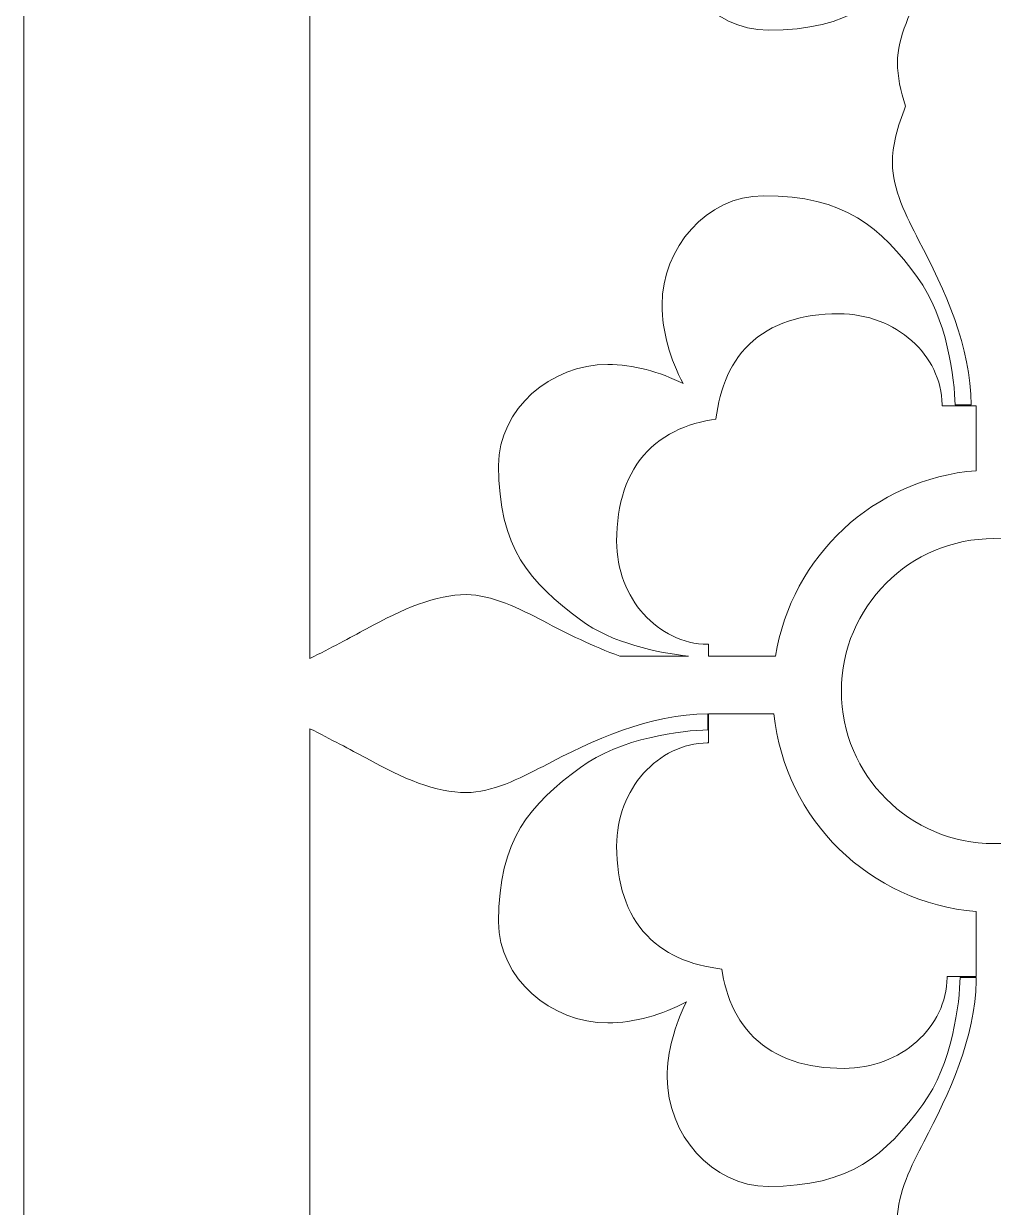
# Model space of a CAD drawing. Header units: centimetres. Extents: x -9.9 to 7.5, y -9.5 to 6.6.
# Drawn here: x -9.861 to -8.785, y 1.072 to 2.385 of the extents above; entities that cross this region are included whole.
import ezdxf

# ---------------------------------------------------------------- set-up
doc = ezdxf.new("R2010")
doc.units = ezdxf.units.CM
doc.header["$MEASUREMENT"] = 0
doc.layers.add('layer 1', color=7, linetype='Continuous')

msp = doc.modelspace()

# ---------------------------------------------------------------- linework, layer by layer
at = {"layer": 'layer 1', "color": 177, "lineweight": 9}
for points, knots in [([(-9.86086, -9.47414), (-9.86086, -9.47414), (-9.86086, 6.55374), (-9.86086, 6.55374), (-9.86086, 6.55374), (-9.86086, 6.55374), (-1.55598, 6.55374), (-1.55598, 6.55374), (-1.55598, 6.55374), (-1.55598, 6.55374), (-1.55598, -9.47414), (-1.55598, -9.47414), (-1.55598, -9.47414), (-1.55598, -9.47414), (-9.86086, -9.47414), (-9.86086, -9.47414)], [0, 0, 0, 0, 0.2, 0.2, 0.2, 0.2, 0.4, 0.4, 0.4, 0.4, 0.6, 0.6, 0.6, 0.6, 1, 1, 1, 1]), ([(-8.88262, 2.29289), (-8.88839, 2.30978), (-8.89172, 2.32597), (-8.89172, 2.34144), (-8.89172, 2.34144), (-8.89172, 2.36945), (-8.87605, 2.40082), (-8.86259, 2.42658), (-8.86259, 2.42658), (-8.83405, 2.48034), (-8.80554, 2.5427), (-8.80439, 2.60525), (-8.80439, 2.60525), (-8.80439, 2.60525), (-8.80439, 2.60916), (-8.80439, 2.60916), (-8.80439, 2.60916), (-8.80439, 2.60916), (-8.82227, 2.60916), (-8.82227, 2.60916), (-8.82227, 2.60916), (-8.82227, 2.58227), (-8.83123, 2.51169), (-8.86372, 2.46802), (-8.86372, 2.46802), (-8.90516, 2.41201), (-8.94323, 2.3773), (-9.0351, 2.3773), (-9.0351, 2.3773), (-9.09783, 2.3773), (-9.1471, 2.43552), (-9.1471, 2.49827), (-9.1471, 2.49827), (-9.1471, 2.52665), (-9.13884, 2.55596), (-9.12575, 2.58192), (-9.12575, 2.58192), (-9.15261, 2.56773), (-9.18336, 2.55866), (-9.2131, 2.55866), (-9.2131, 2.55866), (-9.27584, 2.55866), (-9.33407, 2.60794), (-9.33407, 2.67066), (-9.33407, 2.67066), (-9.33407, 2.76253), (-9.29936, 2.8006), (-9.24334, 2.84204), (-9.24334, 2.84204), (-9.19967, 2.87453), (-9.1291, 2.8835), (-9.10221, 2.8835), (-9.10221, 2.8835), (-9.10221, 2.8835), (-9.10221, 2.90142), (-9.10221, 2.90142), (-9.10221, 2.90142), (-9.16607, 2.90142), (-9.2299, 2.87229), (-9.28478, 2.84316), (-9.28478, 2.84316), (-9.31055, 2.82972), (-9.34191, 2.81405), (-9.36992, 2.81405), (-9.36992, 2.81405), (-9.40353, 2.81405), (-9.44049, 2.82972), (-9.4808, 2.85213), (-9.4808, 2.85213), (-9.49863, 2.86181), (-9.5204, 2.87334), (-9.54347, 2.88493), (-9.54347, 2.88493), (-9.54347, 2.88493), (-9.54347, 1.68041), (-9.54347, 1.68041), (-9.54347, 1.68041), (-9.5204, 1.692), (-9.49863, 1.70354), (-9.4808, 1.71322), (-9.4808, 1.71322), (-9.44049, 1.73564), (-9.40353, 1.75131), (-9.36992, 1.75131), (-9.36992, 1.75131), (-9.34191, 1.75131), (-9.31055, 1.73564), (-9.28478, 1.72218), (-9.28478, 1.72218), (-9.25815, 1.70804), (-9.2294, 1.6939), (-9.19956, 1.6831), (-9.19956, 1.6831), (-9.19956, 1.6831), (-9.12355, 1.6831), (-9.12355, 1.6831), (-9.12355, 1.6831), (-9.15681, 1.6865), (-9.20859, 1.69746), (-9.24334, 1.72331), (-9.24334, 1.72331), (-9.29936, 1.76475), (-9.33407, 1.80282), (-9.33407, 1.89469), (-9.33407, 1.89469), (-9.33407, 1.95742), (-9.27584, 2.00669), (-9.2131, 2.00669), (-9.2131, 2.00669), (-9.18471, 2.00669), (-9.1554, 1.99843), (-9.12944, 1.98534), (-9.12944, 1.98534), (-9.14363, 2.0122), (-9.1527, 2.04294), (-9.1527, 2.07268), (-9.1527, 2.07268), (-9.1527, 2.13543), (-9.10343, 2.19366), (-9.0407, 2.19366), (-9.0407, 2.19366), (-8.94883, 2.19366), (-8.91076, 2.15894), (-8.86932, 2.10293), (-8.86932, 2.10293), (-8.83683, 2.05926), (-8.82787, 1.98868), (-8.82787, 1.96179), (-8.82787, 1.96179), (-8.82787, 1.96179), (-8.80995, 1.96179), (-8.80995, 1.96179), (-8.80995, 1.96179), (-8.80995, 2.02565), (-8.83907, 2.08949), (-8.8682, 2.14437), (-8.8682, 2.14437), (-8.88165, 2.17013), (-8.89732, 2.2015), (-8.89732, 2.22951), (-8.89732, 2.22951), (-8.89732, 2.24946), (-8.8918, 2.27058), (-8.88262, 2.29289)], [0, 0, 0, 0, 0.027027, 0.027027, 0.027027, 0.027027, 0.0540541, 0.0540541, 0.0540541, 0.0540541, 0.0810811, 0.0810811, 0.0810811, 0.0810811, 0.1081081, 0.1081081, 0.1081081, 0.1081081, 0.1351351, 0.1351351, 0.1351351, 0.1351351, 0.1621622, 0.1621622, 0.1621622, 0.1621622, 0.1891892, 0.1891892, 0.1891892, 0.1891892, 0.2162162, 0.2162162, 0.2162162, 0.2162162, 0.2432432, 0.2432432, 0.2432432, 0.2432432, 0.2702703, 0.2702703, 0.2702703, 0.2702703, 0.2972973, 0.2972973, 0.2972973, 0.2972973, 0.3243243, 0.3243243, 0.3243243, 0.3243243, 0.3513514, 0.3513514, 0.3513514, 0.3513514, 0.3783784, 0.3783784, 0.3783784, 0.3783784, 0.4054054, 0.4054054, 0.4054054, 0.4054054, 0.4324324, 0.4324324, 0.4324324, 0.4324324, 0.4594595, 0.4594595, 0.4594595, 0.4594595, 0.4864865, 0.4864865, 0.4864865, 0.4864865, 0.5135135, 0.5135135, 0.5135135, 0.5135135, 0.5405405, 0.5405405, 0.5405405, 0.5405405, 0.5675676, 0.5675676, 0.5675676, 0.5675676, 0.5945946, 0.5945946, 0.5945946, 0.5945946, 0.6216216, 0.6216216, 0.6216216, 0.6216216, 0.6486486, 0.6486486, 0.6486486, 0.6486486, 0.6756757, 0.6756757, 0.6756757, 0.6756757, 0.7027027, 0.7027027, 0.7027027, 0.7027027, 0.7297297, 0.7297297, 0.7297297, 0.7297297, 0.7567568, 0.7567568, 0.7567568, 0.7567568, 0.7837838, 0.7837838, 0.7837838, 0.7837838, 0.8108108, 0.8108108, 0.8108108, 0.8108108, 0.8378378, 0.8378378, 0.8378378, 0.8378378, 0.8648649, 0.8648649, 0.8648649, 0.8648649, 0.8918919, 0.8918919, 0.8918919, 0.8918919, 0.9189189, 0.9189189, 0.9189189, 0.9189189, 0.9459459, 0.9459459, 0.9459459, 0.9459459, 1, 1, 1, 1]), ([(-9.10123, 1.6831), (-9.10123, 1.6831), (-9.02692, 1.6831), (-9.02692, 1.6831), (-9.02692, 1.6831), (-9.00933, 1.79377), (-8.9177, 1.8798), (-8.80439, 1.88879), (-8.80439, 1.88879), (-8.80439, 1.88879), (-8.80439, 1.96082), (-8.80439, 1.96082), (-8.80439, 1.96082), (-8.80439, 1.96082), (-8.84231, 1.96082), (-8.84231, 1.96082), (-8.84231, 1.96082), (-8.84231, 1.96082), (-8.84231, 1.96219), (-8.84231, 1.96219), (-8.84231, 1.96219), (-8.84231, 1.96219), (-8.84245, 1.96692), (-8.84245, 1.96692), (-8.84245, 1.96692), (-8.84245, 1.96692), (-8.84291, 1.972), (-8.84291, 1.972), (-8.84291, 1.972), (-8.84291, 1.972), (-8.84366, 1.97701), (-8.84366, 1.97701), (-8.84366, 1.97701), (-8.84366, 1.97701), (-8.84469, 1.98197), (-8.84469, 1.98197), (-8.84469, 1.98197), (-8.84469, 1.98197), (-8.846, 1.98683), (-8.846, 1.98683), (-8.846, 1.98683), (-8.846, 1.98683), (-8.84757, 1.99161), (-8.84757, 1.99161), (-8.84757, 1.99161), (-8.84757, 1.99161), (-8.8494, 1.99629), (-8.8494, 1.99629), (-8.8494, 1.99629), (-8.8494, 1.99629), (-8.85146, 2.00087), (-8.85146, 2.00087), (-8.85146, 2.00087), (-8.85146, 2.00087), (-8.85377, 2.00534), (-8.85377, 2.00534), (-8.85377, 2.00534), (-8.85377, 2.00534), (-8.8563, 2.00968), (-8.8563, 2.00968), (-8.8563, 2.00968), (-8.8563, 2.00968), (-8.85905, 2.0139), (-8.85905, 2.0139), (-8.85905, 2.0139), (-8.85905, 2.0139), (-8.86202, 2.01799), (-8.86202, 2.01799), (-8.86202, 2.01799), (-8.86202, 2.01799), (-8.86519, 2.02194), (-8.86519, 2.02194), (-8.86519, 2.02194), (-8.86519, 2.02194), (-8.86856, 2.02575), (-8.86856, 2.02575), (-8.86856, 2.02575), (-8.86856, 2.02575), (-8.87212, 2.02941), (-8.87212, 2.02941), (-8.87212, 2.02941), (-8.87212, 2.02941), (-8.87587, 2.03293), (-8.87587, 2.03293), (-8.87587, 2.03293), (-8.87587, 2.03293), (-8.8798, 2.03627), (-8.8798, 2.03627), (-8.8798, 2.03627), (-8.8798, 2.03627), (-8.88391, 2.03946), (-8.88391, 2.03946), (-8.88391, 2.03946), (-8.88391, 2.03946), (-8.88819, 2.04247), (-8.88819, 2.04247), (-8.88819, 2.04247), (-8.88819, 2.04247), (-8.89263, 2.0453), (-8.89263, 2.0453), (-8.89263, 2.0453), (-8.89263, 2.0453), (-8.89723, 2.04794), (-8.89723, 2.04794), (-8.89723, 2.04794), (-8.89723, 2.04794), (-8.90198, 2.0504), (-8.90198, 2.0504), (-8.90198, 2.0504), (-8.90198, 2.0504), (-8.90689, 2.05265), (-8.90689, 2.05265), (-8.90689, 2.05265), (-8.90689, 2.05265), (-8.91194, 2.0547), (-8.91194, 2.0547), (-8.91194, 2.0547), (-8.91194, 2.0547), (-8.91713, 2.05653), (-8.91713, 2.05653), (-8.91713, 2.05653), (-8.91713, 2.05653), (-8.92244, 2.05814), (-8.92244, 2.05814), (-8.92244, 2.05814), (-8.92244, 2.05814), (-8.92787, 2.05952), (-8.92787, 2.05952), (-8.92787, 2.05952), (-8.92787, 2.05952), (-8.93343, 2.06067), (-8.93343, 2.06067), (-8.93343, 2.06067), (-8.93343, 2.06067), (-8.9391, 2.06157), (-8.9391, 2.06157), (-8.9391, 2.06157), (-8.9391, 2.06157), (-8.94487, 2.06222), (-8.94487, 2.06222), (-8.94487, 2.06222), (-8.94487, 2.06222), (-8.95073, 2.06261), (-8.95073, 2.06261), (-8.95073, 2.06261), (-8.95073, 2.06261), (-8.95659, 2.06275), (-8.95659, 2.06275), (-8.95659, 2.06275), (-8.95659, 2.06275), (-8.96434, 2.06262), (-8.96434, 2.06262), (-8.96434, 2.06262), (-8.96434, 2.06262), (-8.9718, 2.06225), (-8.9718, 2.06225), (-8.9718, 2.06225), (-8.9718, 2.06225), (-8.97907, 2.06163), (-8.97907, 2.06163), (-8.97907, 2.06163), (-8.97907, 2.06163), (-8.98616, 2.06075), (-8.98616, 2.06075), (-8.98616, 2.06075), (-8.98616, 2.06075), (-8.99306, 2.05961), (-8.99306, 2.05961), (-8.99306, 2.05961), (-8.99306, 2.05961), (-8.99978, 2.05821), (-8.99978, 2.05821), (-8.99978, 2.05821), (-8.99978, 2.05821), (-9.00631, 2.05653), (-9.00631, 2.05653), (-9.00631, 2.05653), (-9.00631, 2.05653), (-9.01266, 2.05459), (-9.01266, 2.05459), (-9.01266, 2.05459), (-9.01266, 2.05459), (-9.01882, 2.05237), (-9.01882, 2.05237), (-9.01882, 2.05237), (-9.01882, 2.05237), (-9.02478, 2.04987), (-9.02478, 2.04987), (-9.02478, 2.04987), (-9.02478, 2.04987), (-9.03053, 2.04708), (-9.03053, 2.04708), (-9.03053, 2.04708), (-9.03053, 2.04708), (-9.03607, 2.04402), (-9.03607, 2.04402), (-9.03607, 2.04402), (-9.03607, 2.04402), (-9.04138, 2.04068), (-9.04138, 2.04068), (-9.04138, 2.04068), (-9.04138, 2.04068), (-9.04646, 2.03707), (-9.04646, 2.03707), (-9.04646, 2.03707), (-9.04646, 2.03707), (-9.05128, 2.0332), (-9.05128, 2.0332), (-9.05128, 2.0332), (-9.05128, 2.0332), (-9.05585, 2.02907), (-9.05585, 2.02907), (-9.05585, 2.02907), (-9.05585, 2.02907), (-9.06016, 2.0247), (-9.06016, 2.0247), (-9.06016, 2.0247), (-9.06016, 2.0247), (-9.06419, 2.02012), (-9.06419, 2.02012), (-9.06419, 2.02012), (-9.06419, 2.02012), (-9.06794, 2.01532), (-9.06794, 2.01532), (-9.06794, 2.01532), (-9.06794, 2.01532), (-9.07142, 2.01033), (-9.07142, 2.01033), (-9.07142, 2.01033), (-9.07142, 2.01033), (-9.07462, 2.00517), (-9.07462, 2.00517), (-9.07462, 2.00517), (-9.07462, 2.00517), (-9.07755, 1.99984), (-9.07755, 1.99984), (-9.07755, 1.99984), (-9.07755, 1.99984), (-9.08021, 1.99437), (-9.08021, 1.99437), (-9.08021, 1.99437), (-9.08021, 1.99437), (-9.08261, 1.98876), (-9.08261, 1.98876), (-9.08261, 1.98876), (-9.08261, 1.98876), (-9.08477, 1.98303), (-9.08477, 1.98303), (-9.08477, 1.98303), (-9.08477, 1.98303), (-9.08668, 1.97717), (-9.08668, 1.97717), (-9.08668, 1.97717), (-9.08668, 1.97717), (-9.08837, 1.9712), (-9.08837, 1.9712), (-9.08837, 1.9712), (-9.08837, 1.9712), (-9.08983, 1.96512), (-9.08983, 1.96512), (-9.08983, 1.96512), (-9.08983, 1.96512), (-9.09108, 1.95894), (-9.09108, 1.95894), (-9.09108, 1.95894), (-9.09108, 1.95894), (-9.09213, 1.95265), (-9.09213, 1.95265), (-9.09213, 1.95265), (-9.09213, 1.95265), (-9.09298, 1.94627), (-9.09298, 1.94627), (-9.09298, 1.94627), (-9.09298, 1.94627), (-9.093, 1.94608), (-9.093, 1.94608), (-9.093, 1.94608), (-9.093, 1.94608), (-9.09781, 1.94532), (-9.09781, 1.94532), (-9.09781, 1.94532), (-9.09781, 1.94532), (-9.10407, 1.94411), (-9.10407, 1.94411), (-9.10407, 1.94411), (-9.10407, 1.94411), (-9.11022, 1.94269), (-9.11022, 1.94269), (-9.11022, 1.94269), (-9.11022, 1.94269), (-9.11627, 1.94104), (-9.11627, 1.94104), (-9.11627, 1.94104), (-9.11627, 1.94104), (-9.1222, 1.93916), (-9.1222, 1.93916), (-9.1222, 1.93916), (-9.1222, 1.93916), (-9.12801, 1.93704), (-9.12801, 1.93704), (-9.12801, 1.93704), (-9.12801, 1.93704), (-9.1337, 1.93467), (-9.1337, 1.93467), (-9.1337, 1.93467), (-9.1337, 1.93467), (-9.13924, 1.93204), (-9.13924, 1.93204), (-9.13924, 1.93204), (-9.13924, 1.93204), (-9.14464, 1.92914), (-9.14464, 1.92914), (-9.14464, 1.92914), (-9.14464, 1.92914), (-9.14988, 1.92596), (-9.14988, 1.92596), (-9.14988, 1.92596), (-9.14988, 1.92596), (-9.15494, 1.9225), (-9.15494, 1.9225), (-9.15494, 1.9225), (-9.15494, 1.9225), (-9.15981, 1.91876), (-9.15981, 1.91876), (-9.15981, 1.91876), (-9.15981, 1.91876), (-9.16447, 1.91474), (-9.16447, 1.91474), (-9.16447, 1.91474), (-9.16447, 1.91474), (-9.1689, 1.91044), (-9.1689, 1.91044), (-9.1689, 1.91044), (-9.1689, 1.91044), (-9.17309, 1.90587), (-9.17309, 1.90587), (-9.17309, 1.90587), (-9.17309, 1.90587), (-9.17703, 1.90103), (-9.17703, 1.90103), (-9.17703, 1.90103), (-9.17703, 1.90103), (-9.18071, 1.89594), (-9.18071, 1.89594), (-9.18071, 1.89594), (-9.18071, 1.89594), (-9.18411, 1.89061), (-9.18411, 1.89061), (-9.18411, 1.89061), (-9.18411, 1.89061), (-9.18722, 1.88504), (-9.18722, 1.88504), (-9.18722, 1.88504), (-9.18722, 1.88504), (-9.19005, 1.87926), (-9.19005, 1.87926), (-9.19005, 1.87926), (-9.19005, 1.87926), (-9.1926, 1.87327), (-9.1926, 1.87327), (-9.1926, 1.87327), (-9.1926, 1.87327), (-9.19486, 1.86707), (-9.19486, 1.86707), (-9.19486, 1.86707), (-9.19486, 1.86707), (-9.19684, 1.86068), (-9.19684, 1.86068), (-9.19684, 1.86068), (-9.19684, 1.86068), (-9.19854, 1.85411), (-9.19854, 1.85411), (-9.19854, 1.85411), (-9.19854, 1.85411), (-9.19997, 1.84734), (-9.19997, 1.84734), (-9.19997, 1.84734), (-9.19997, 1.84734), (-9.20113, 1.84038), (-9.20113, 1.84038), (-9.20113, 1.84038), (-9.20113, 1.84038), (-9.20202, 1.83325), (-9.20202, 1.83325), (-9.20202, 1.83325), (-9.20202, 1.83325), (-9.20266, 1.82591), (-9.20266, 1.82591), (-9.20266, 1.82591), (-9.20266, 1.82591), (-9.20303, 1.81839), (-9.20303, 1.81839), (-9.20303, 1.81839), (-9.20303, 1.81839), (-9.20316, 1.81059), (-9.20316, 1.81059), (-9.20316, 1.81059), (-9.20316, 1.81059), (-9.20303, 1.80472), (-9.20303, 1.80472), (-9.20303, 1.80472), (-9.20303, 1.80472), (-9.20263, 1.79886), (-9.20263, 1.79886), (-9.20263, 1.79886), (-9.20263, 1.79886), (-9.20198, 1.79309), (-9.20198, 1.79309), (-9.20198, 1.79309), (-9.20198, 1.79309), (-9.20108, 1.78743), (-9.20108, 1.78743), (-9.20108, 1.78743), (-9.20108, 1.78743), (-9.19994, 1.78187), (-9.19994, 1.78187), (-9.19994, 1.78187), (-9.19994, 1.78187), (-9.19855, 1.77643), (-9.19855, 1.77643), (-9.19855, 1.77643), (-9.19855, 1.77643), (-9.19694, 1.77111), (-9.19694, 1.77111), (-9.19694, 1.77111), (-9.19694, 1.77111), (-9.19511, 1.76593), (-9.19511, 1.76593), (-9.19511, 1.76593), (-9.19511, 1.76593), (-9.19307, 1.76088), (-9.19307, 1.76088), (-9.19307, 1.76088), (-9.19307, 1.76088), (-9.19081, 1.75597), (-9.19081, 1.75597), (-9.19081, 1.75597), (-9.19081, 1.75597), (-9.18836, 1.75122), (-9.18836, 1.75122), (-9.18836, 1.75122), (-9.18836, 1.75122), (-9.18572, 1.74661), (-9.18572, 1.74661), (-9.18572, 1.74661), (-9.18572, 1.74661), (-9.18288, 1.74217), (-9.18288, 1.74217), (-9.18288, 1.74217), (-9.18288, 1.74217), (-9.17987, 1.73789), (-9.17987, 1.73789), (-9.17987, 1.73789), (-9.17987, 1.73789), (-9.17669, 1.73378), (-9.17669, 1.73378), (-9.17669, 1.73378), (-9.17669, 1.73378), (-9.17334, 1.72985), (-9.17334, 1.72985), (-9.17334, 1.72985), (-9.17334, 1.72985), (-9.16984, 1.72611), (-9.16984, 1.72611), (-9.16984, 1.72611), (-9.16984, 1.72611), (-9.16617, 1.72254), (-9.16617, 1.72254), (-9.16617, 1.72254), (-9.16617, 1.72254), (-9.16236, 1.71917), (-9.16236, 1.71917), (-9.16236, 1.71917), (-9.16236, 1.71917), (-9.15841, 1.716), (-9.15841, 1.716), (-9.15841, 1.716), (-9.15841, 1.716), (-9.15432, 1.71303), (-9.15432, 1.71303), (-9.15432, 1.71303), (-9.15432, 1.71303), (-9.1501, 1.71028), (-9.1501, 1.71028), (-9.1501, 1.71028), (-9.1501, 1.71028), (-9.14575, 1.70774), (-9.14575, 1.70774), (-9.14575, 1.70774), (-9.14575, 1.70774), (-9.14129, 1.70544), (-9.14129, 1.70544), (-9.14129, 1.70544), (-9.14129, 1.70544), (-9.13672, 1.70337), (-9.13672, 1.70337), (-9.13672, 1.70337), (-9.13672, 1.70337), (-9.13204, 1.70155), (-9.13204, 1.70155), (-9.13204, 1.70155), (-9.13204, 1.70155), (-9.12725, 1.69997), (-9.12725, 1.69997), (-9.12725, 1.69997), (-9.12725, 1.69997), (-9.12238, 1.69867), (-9.12238, 1.69867), (-9.12238, 1.69867), (-9.12238, 1.69867), (-9.11743, 1.69763), (-9.11743, 1.69763), (-9.11743, 1.69763), (-9.11743, 1.69763), (-9.1124, 1.69688), (-9.1124, 1.69688), (-9.1124, 1.69688), (-9.1124, 1.69688), (-9.10733, 1.69642), (-9.10733, 1.69642), (-9.10733, 1.69642), (-9.10733, 1.69642), (-9.10259, 1.69628), (-9.10259, 1.69628), (-9.10259, 1.69628), (-9.10259, 1.69628), (-9.10123, 1.69628), (-9.10123, 1.69628), (-9.10123, 1.69628), (-9.10123, 1.69628), (-9.10123, 1.6831), (-9.10123, 1.6831)], [0, 0, 0, 0, 0.0074627, 0.0074627, 0.0074627, 0.0074627, 0.0149254, 0.0149254, 0.0149254, 0.0149254, 0.0223881, 0.0223881, 0.0223881, 0.0223881, 0.0298507, 0.0298507, 0.0298507, 0.0298507, 0.0373134, 0.0373134, 0.0373134, 0.0373134, 0.0447761, 0.0447761, 0.0447761, 0.0447761, 0.0522388, 0.0522388, 0.0522388, 0.0522388, 0.0597015, 0.0597015, 0.0597015, 0.0597015, 0.0671642, 0.0671642, 0.0671642, 0.0671642, 0.0746269, 0.0746269, 0.0746269, 0.0746269, 0.0820896, 0.0820896, 0.0820896, 0.0820896, 0.0895522, 0.0895522, 0.0895522, 0.0895522, 0.0970149, 0.0970149, 0.0970149, 0.0970149, 0.1044776, 0.1044776, 0.1044776, 0.1044776, 0.1119403, 0.1119403, 0.1119403, 0.1119403, 0.119403, 0.119403, 0.119403, 0.119403, 0.1268657, 0.1268657, 0.1268657, 0.1268657, 0.1343284, 0.1343284, 0.1343284, 0.1343284, 0.141791, 0.141791, 0.141791, 0.141791, 0.1492537, 0.1492537, 0.1492537, 0.1492537, 0.1567164, 0.1567164, 0.1567164, 0.1567164, 0.1641791, 0.1641791, 0.1641791, 0.1641791, 0.1716418, 0.1716418, 0.1716418, 0.1716418, 0.1791045, 0.1791045, 0.1791045, 0.1791045, 0.1865672, 0.1865672, 0.1865672, 0.1865672, 0.1940299, 0.1940299, 0.1940299, 0.1940299, 0.2014925, 0.2014925, 0.2014925, 0.2014925, 0.2089552, 0.2089552, 0.2089552, 0.2089552, 0.2164179, 0.2164179, 0.2164179, 0.2164179, 0.2238806, 0.2238806, 0.2238806, 0.2238806, 0.2313433, 0.2313433, 0.2313433, 0.2313433, 0.238806, 0.238806, 0.238806, 0.238806, 0.2462687, 0.2462687, 0.2462687, 0.2462687, 0.2537313, 0.2537313, 0.2537313, 0.2537313, 0.261194, 0.261194, 0.261194, 0.261194, 0.2686567, 0.2686567, 0.2686567, 0.2686567, 0.2761194, 0.2761194, 0.2761194, 0.2761194, 0.2835821, 0.2835821, 0.2835821, 0.2835821, 0.2910448, 0.2910448, 0.2910448, 0.2910448, 0.2985075, 0.2985075, 0.2985075, 0.2985075, 0.3059701, 0.3059701, 0.3059701, 0.3059701, 0.3134328, 0.3134328, 0.3134328, 0.3134328, 0.3208955, 0.3208955, 0.3208955, 0.3208955, 0.3283582, 0.3283582, 0.3283582, 0.3283582, 0.3358209, 0.3358209, 0.3358209, 0.3358209, 0.3432836, 0.3432836, 0.3432836, 0.3432836, 0.3507463, 0.3507463, 0.3507463, 0.3507463, 0.358209, 0.358209, 0.358209, 0.358209, 0.3656716, 0.3656716, 0.3656716, 0.3656716, 0.3731343, 0.3731343, 0.3731343, 0.3731343, 0.380597, 0.380597, 0.380597, 0.380597, 0.3880597, 0.3880597, 0.3880597, 0.3880597, 0.3955224, 0.3955224, 0.3955224, 0.3955224, 0.4029851, 0.4029851, 0.4029851, 0.4029851, 0.4104478, 0.4104478, 0.4104478, 0.4104478, 0.4179104, 0.4179104, 0.4179104, 0.4179104, 0.4253731, 0.4253731, 0.4253731, 0.4253731, 0.4328358, 0.4328358, 0.4328358, 0.4328358, 0.4402985, 0.4402985, 0.4402985, 0.4402985, 0.4477612, 0.4477612, 0.4477612, 0.4477612, 0.4552239, 0.4552239, 0.4552239, 0.4552239, 0.4626866, 0.4626866, 0.4626866, 0.4626866, 0.4701493, 0.4701493, 0.4701493, 0.4701493, 0.4776119, 0.4776119, 0.4776119, 0.4776119, 0.4850746, 0.4850746, 0.4850746, 0.4850746, 0.4925373, 0.4925373, 0.4925373, 0.4925373, 0.5, 0.5, 0.5, 0.5, 0.5074627, 0.5074627, 0.5074627, 0.5074627, 0.5149254, 0.5149254, 0.5149254, 0.5149254, 0.5223881, 0.5223881, 0.5223881, 0.5223881, 0.5298507, 0.5298507, 0.5298507, 0.5298507, 0.5373134, 0.5373134, 0.5373134, 0.5373134, 0.5447761, 0.5447761, 0.5447761, 0.5447761, 0.5522388, 0.5522388, 0.5522388, 0.5522388, 0.5597015, 0.5597015, 0.5597015, 0.5597015, 0.5671642, 0.5671642, 0.5671642, 0.5671642, 0.5746269, 0.5746269, 0.5746269, 0.5746269, 0.5820896, 0.5820896, 0.5820896, 0.5820896, 0.5895522, 0.5895522, 0.5895522, 0.5895522, 0.5970149, 0.5970149, 0.5970149, 0.5970149, 0.6044776, 0.6044776, 0.6044776, 0.6044776, 0.6119403, 0.6119403, 0.6119403, 0.6119403, 0.619403, 0.619403, 0.619403, 0.619403, 0.6268657, 0.6268657, 0.6268657, 0.6268657, 0.6343284, 0.6343284, 0.6343284, 0.6343284, 0.641791, 0.641791, 0.641791, 0.641791, 0.6492537, 0.6492537, 0.6492537, 0.6492537, 0.6567164, 0.6567164, 0.6567164, 0.6567164, 0.6641791, 0.6641791, 0.6641791, 0.6641791, 0.6716418, 0.6716418, 0.6716418, 0.6716418, 0.6791045, 0.6791045, 0.6791045, 0.6791045, 0.6865672, 0.6865672, 0.6865672, 0.6865672, 0.6940299, 0.6940299, 0.6940299, 0.6940299, 0.7014925, 0.7014925, 0.7014925, 0.7014925, 0.7089552, 0.7089552, 0.7089552, 0.7089552, 0.7164179, 0.7164179, 0.7164179, 0.7164179, 0.7238806, 0.7238806, 0.7238806, 0.7238806, 0.7313433, 0.7313433, 0.7313433, 0.7313433, 0.738806, 0.738806, 0.738806, 0.738806, 0.7462687, 0.7462687, 0.7462687, 0.7462687, 0.7537313, 0.7537313, 0.7537313, 0.7537313, 0.761194, 0.761194, 0.761194, 0.761194, 0.7686567, 0.7686567, 0.7686567, 0.7686567, 0.7761194, 0.7761194, 0.7761194, 0.7761194, 0.7835821, 0.7835821, 0.7835821, 0.7835821, 0.7910448, 0.7910448, 0.7910448, 0.7910448, 0.7985075, 0.7985075, 0.7985075, 0.7985075, 0.8059701, 0.8059701, 0.8059701, 0.8059701, 0.8134328, 0.8134328, 0.8134328, 0.8134328, 0.8208955, 0.8208955, 0.8208955, 0.8208955, 0.8283582, 0.8283582, 0.8283582, 0.8283582, 0.8358209, 0.8358209, 0.8358209, 0.8358209, 0.8432836, 0.8432836, 0.8432836, 0.8432836, 0.8507463, 0.8507463, 0.8507463, 0.8507463, 0.858209, 0.858209, 0.858209, 0.858209, 0.8656716, 0.8656716, 0.8656716, 0.8656716, 0.8731343, 0.8731343, 0.8731343, 0.8731343, 0.880597, 0.880597, 0.880597, 0.880597, 0.8880597, 0.8880597, 0.8880597, 0.8880597, 0.8955224, 0.8955224, 0.8955224, 0.8955224, 0.9029851, 0.9029851, 0.9029851, 0.9029851, 0.9104478, 0.9104478, 0.9104478, 0.9104478, 0.9179104, 0.9179104, 0.9179104, 0.9179104, 0.9253731, 0.9253731, 0.9253731, 0.9253731, 0.9328358, 0.9328358, 0.9328358, 0.9328358, 0.9402985, 0.9402985, 0.9402985, 0.9402985, 0.9477612, 0.9477612, 0.9477612, 0.9477612, 0.9552239, 0.9552239, 0.9552239, 0.9552239, 0.9626866, 0.9626866, 0.9626866, 0.9626866, 0.9701493, 0.9701493, 0.9701493, 0.9701493, 0.9776119, 0.9776119, 0.9776119, 0.9776119, 0.9850746, 0.9850746, 0.9850746, 0.9850746, 1, 1, 1, 1]), ([(-8.95391, 1.64433), (-8.95391, 1.73775), (-8.87816, 1.8135), (-8.78475, 1.8135), (-8.78475, 1.8135), (-8.69133, 1.8135), (-8.61558, 1.73775), (-8.61558, 1.64433), (-8.61558, 1.64433), (-8.61558, 1.55092), (-8.69133, 1.47517), (-8.78475, 1.47517), (-8.78475, 1.47517), (-8.87816, 1.47517), (-8.95391, 1.55092), (-8.95391, 1.64433)], [0, 0, 0, 0, 0.2, 0.2, 0.2, 0.2, 0.4, 0.4, 0.4, 0.4, 0.6, 0.6, 0.6, 0.6, 1, 1, 1, 1]), ([(-8.88262, 1.0106), (-8.88839, 1.0275), (-8.89172, 1.04368), (-8.89172, 1.05916), (-8.89172, 1.05916), (-8.89172, 1.08716), (-8.87605, 1.11853), (-8.86259, 1.14429), (-8.86259, 1.14429), (-8.83405, 1.19806), (-8.80554, 1.26041), (-8.80439, 1.32297), (-8.80439, 1.32297), (-8.80439, 1.32297), (-8.80439, 1.32687), (-8.80439, 1.32687), (-8.80439, 1.32687), (-8.80439, 1.32687), (-8.82227, 1.32687), (-8.82227, 1.32687), (-8.82227, 1.32687), (-8.82227, 1.29998), (-8.83123, 1.22941), (-8.86372, 1.18574), (-8.86372, 1.18574), (-8.90516, 1.12972), (-8.94323, 1.09501), (-9.0351, 1.09501), (-9.0351, 1.09501), (-9.09783, 1.09501), (-9.1471, 1.15324), (-9.1471, 1.21598), (-9.1471, 1.21598), (-9.1471, 1.24437), (-9.13884, 1.27367), (-9.12575, 1.29963), (-9.12575, 1.29963), (-9.15261, 1.28545), (-9.18336, 1.27638), (-9.2131, 1.27638), (-9.2131, 1.27638), (-9.27584, 1.27638), (-9.33407, 1.32565), (-9.33407, 1.38838), (-9.33407, 1.38838), (-9.33407, 1.48025), (-9.29936, 1.51832), (-9.24334, 1.55976), (-9.24334, 1.55976), (-9.19967, 1.59224), (-9.1291, 1.60121), (-9.10221, 1.60121), (-9.10221, 1.60121), (-9.10221, 1.60121), (-9.10221, 1.61913), (-9.10221, 1.61913), (-9.10221, 1.61913), (-9.16607, 1.61913), (-9.2299, 1.59001), (-9.28478, 1.56088), (-9.28478, 1.56088), (-9.31055, 1.54743), (-9.34191, 1.53176), (-9.36992, 1.53176), (-9.36992, 1.53176), (-9.40353, 1.53176), (-9.44049, 1.54743), (-9.4808, 1.56985), (-9.4808, 1.56985), (-9.49863, 1.57952), (-9.5204, 1.59105), (-9.54347, 1.60265), (-9.54347, 1.60265), (-9.54347, 1.60265), (-9.54347, 0.39812), (-9.54347, 0.39812), (-9.54347, 0.39812), (-9.5204, 0.40972), (-9.49863, 0.42125), (-9.4808, 0.43093), (-9.4808, 0.43093), (-9.44049, 0.45335), (-9.40353, 0.46902), (-9.36992, 0.46902), (-9.36992, 0.46902), (-9.34191, 0.46902), (-9.31055, 0.45335), (-9.28478, 0.43989), (-9.28478, 0.43989), (-9.25815, 0.42575), (-9.2294, 0.41162), (-9.19956, 0.40081), (-9.19956, 0.40081), (-9.19956, 0.40081), (-9.12355, 0.40081), (-9.12355, 0.40081), (-9.12355, 0.40081), (-9.15681, 0.40421), (-9.20859, 0.41517), (-9.24334, 0.44102), (-9.24334, 0.44102), (-9.29936, 0.48246), (-9.33407, 0.52054), (-9.33407, 0.6124), (-9.33407, 0.6124), (-9.33407, 0.67513), (-9.27584, 0.72441), (-9.2131, 0.72441), (-9.2131, 0.72441), (-9.18471, 0.72441), (-9.1554, 0.71615), (-9.12944, 0.70305), (-9.12944, 0.70305), (-9.14363, 0.72991), (-9.1527, 0.76066), (-9.1527, 0.7904), (-9.1527, 0.7904), (-9.1527, 0.85314), (-9.10343, 0.91137), (-9.0407, 0.91137), (-9.0407, 0.91137), (-8.94883, 0.91137), (-8.91076, 0.87666), (-8.86932, 0.82064), (-8.86932, 0.82064), (-8.83683, 0.77697), (-8.82787, 0.7064), (-8.82787, 0.67951), (-8.82787, 0.67951), (-8.82787, 0.67951), (-8.80995, 0.67951), (-8.80995, 0.67951), (-8.80995, 0.67951), (-8.80995, 0.74337), (-8.83907, 0.8072), (-8.8682, 0.86209), (-8.8682, 0.86209), (-8.88165, 0.88785), (-8.89732, 0.91922), (-8.89732, 0.94722), (-8.89732, 0.94722), (-8.89732, 0.96717), (-8.8918, 0.9883), (-8.88262, 1.0106)], [0, 0, 0, 0, 0.027027, 0.027027, 0.027027, 0.027027, 0.0540541, 0.0540541, 0.0540541, 0.0540541, 0.0810811, 0.0810811, 0.0810811, 0.0810811, 0.1081081, 0.1081081, 0.1081081, 0.1081081, 0.1351351, 0.1351351, 0.1351351, 0.1351351, 0.1621622, 0.1621622, 0.1621622, 0.1621622, 0.1891892, 0.1891892, 0.1891892, 0.1891892, 0.2162162, 0.2162162, 0.2162162, 0.2162162, 0.2432432, 0.2432432, 0.2432432, 0.2432432, 0.2702703, 0.2702703, 0.2702703, 0.2702703, 0.2972973, 0.2972973, 0.2972973, 0.2972973, 0.3243243, 0.3243243, 0.3243243, 0.3243243, 0.3513514, 0.3513514, 0.3513514, 0.3513514, 0.3783784, 0.3783784, 0.3783784, 0.3783784, 0.4054054, 0.4054054, 0.4054054, 0.4054054, 0.4324324, 0.4324324, 0.4324324, 0.4324324, 0.4594595, 0.4594595, 0.4594595, 0.4594595, 0.4864865, 0.4864865, 0.4864865, 0.4864865, 0.5135135, 0.5135135, 0.5135135, 0.5135135, 0.5405405, 0.5405405, 0.5405405, 0.5405405, 0.5675676, 0.5675676, 0.5675676, 0.5675676, 0.5945946, 0.5945946, 0.5945946, 0.5945946, 0.6216216, 0.6216216, 0.6216216, 0.6216216, 0.6486486, 0.6486486, 0.6486486, 0.6486486, 0.6756757, 0.6756757, 0.6756757, 0.6756757, 0.7027027, 0.7027027, 0.7027027, 0.7027027, 0.7297297, 0.7297297, 0.7297297, 0.7297297, 0.7567568, 0.7567568, 0.7567568, 0.7567568, 0.7837838, 0.7837838, 0.7837838, 0.7837838, 0.8108108, 0.8108108, 0.8108108, 0.8108108, 0.8378378, 0.8378378, 0.8378378, 0.8378378, 0.8648649, 0.8648649, 0.8648649, 0.8648649, 0.8918919, 0.8918919, 0.8918919, 0.8918919, 0.9189189, 0.9189189, 0.9189189, 0.9189189, 0.9459459, 0.9459459, 0.9459459, 0.9459459, 1, 1, 1, 1]), ([(-9.0287, 1.61914), (-9.0287, 1.61914), (-9.10123, 1.61914), (-9.10123, 1.61914), (-9.10123, 1.61914), (-9.10123, 1.61914), (-9.10123, 1.58677), (-9.10123, 1.58677), (-9.10123, 1.58677), (-9.10123, 1.58677), (-9.1026, 1.58677), (-9.1026, 1.58677), (-9.1026, 1.58677), (-9.1026, 1.58677), (-9.10733, 1.58663), (-9.10733, 1.58663), (-9.10733, 1.58663), (-9.10733, 1.58663), (-9.11241, 1.58617), (-9.11241, 1.58617), (-9.11241, 1.58617), (-9.11241, 1.58617), (-9.11743, 1.58542), (-9.11743, 1.58542), (-9.11743, 1.58542), (-9.11743, 1.58542), (-9.12238, 1.58439), (-9.12238, 1.58439), (-9.12238, 1.58439), (-9.12238, 1.58439), (-9.12725, 1.58308), (-9.12725, 1.58308), (-9.12725, 1.58308), (-9.12725, 1.58308), (-9.13203, 1.58151), (-9.13203, 1.58151), (-9.13203, 1.58151), (-9.13203, 1.58151), (-9.13671, 1.57968), (-9.13671, 1.57968), (-9.13671, 1.57968), (-9.13671, 1.57968), (-9.14129, 1.57761), (-9.14129, 1.57761), (-9.14129, 1.57761), (-9.14129, 1.57761), (-9.14575, 1.57531), (-9.14575, 1.57531), (-9.14575, 1.57531), (-9.14575, 1.57531), (-9.1501, 1.57277), (-9.1501, 1.57277), (-9.1501, 1.57277), (-9.1501, 1.57277), (-9.15432, 1.57002), (-9.15432, 1.57002), (-9.15432, 1.57002), (-9.15432, 1.57002), (-9.1584, 1.56706), (-9.1584, 1.56706), (-9.1584, 1.56706), (-9.1584, 1.56706), (-9.16236, 1.56389), (-9.16236, 1.56389), (-9.16236, 1.56389), (-9.16236, 1.56389), (-9.16617, 1.56052), (-9.16617, 1.56052), (-9.16617, 1.56052), (-9.16617, 1.56052), (-9.16983, 1.55696), (-9.16983, 1.55696), (-9.16983, 1.55696), (-9.16983, 1.55696), (-9.17334, 1.55321), (-9.17334, 1.55321), (-9.17334, 1.55321), (-9.17334, 1.55321), (-9.17669, 1.54928), (-9.17669, 1.54928), (-9.17669, 1.54928), (-9.17669, 1.54928), (-9.17987, 1.54517), (-9.17987, 1.54517), (-9.17987, 1.54517), (-9.17987, 1.54517), (-9.18288, 1.54089), (-9.18288, 1.54089), (-9.18288, 1.54089), (-9.18288, 1.54089), (-9.18571, 1.53645), (-9.18571, 1.53645), (-9.18571, 1.53645), (-9.18571, 1.53645), (-9.18836, 1.53185), (-9.18836, 1.53185), (-9.18836, 1.53185), (-9.18836, 1.53185), (-9.19081, 1.52709), (-9.19081, 1.52709), (-9.19081, 1.52709), (-9.19081, 1.52709), (-9.19306, 1.52218), (-9.19306, 1.52218), (-9.19306, 1.52218), (-9.19306, 1.52218), (-9.19511, 1.51714), (-9.19511, 1.51714), (-9.19511, 1.51714), (-9.19511, 1.51714), (-9.19694, 1.51196), (-9.19694, 1.51196), (-9.19694, 1.51196), (-9.19694, 1.51196), (-9.19855, 1.50664), (-9.19855, 1.50664), (-9.19855, 1.50664), (-9.19855, 1.50664), (-9.19994, 1.5012), (-9.19994, 1.5012), (-9.19994, 1.5012), (-9.19994, 1.5012), (-9.20108, 1.49564), (-9.20108, 1.49564), (-9.20108, 1.49564), (-9.20108, 1.49564), (-9.20198, 1.48998), (-9.20198, 1.48998), (-9.20198, 1.48998), (-9.20198, 1.48998), (-9.20263, 1.48421), (-9.20263, 1.48421), (-9.20263, 1.48421), (-9.20263, 1.48421), (-9.20303, 1.47835), (-9.20303, 1.47835), (-9.20303, 1.47835), (-9.20303, 1.47835), (-9.20316, 1.47248), (-9.20316, 1.47248), (-9.20316, 1.47248), (-9.20316, 1.47248), (-9.20304, 1.46474), (-9.20304, 1.46474), (-9.20304, 1.46474), (-9.20304, 1.46474), (-9.20266, 1.45728), (-9.20266, 1.45728), (-9.20266, 1.45728), (-9.20266, 1.45728), (-9.20204, 1.45001), (-9.20204, 1.45001), (-9.20204, 1.45001), (-9.20204, 1.45001), (-9.20116, 1.44292), (-9.20116, 1.44292), (-9.20116, 1.44292), (-9.20116, 1.44292), (-9.20002, 1.43602), (-9.20002, 1.43602), (-9.20002, 1.43602), (-9.20002, 1.43602), (-9.19862, 1.4293), (-9.19862, 1.4293), (-9.19862, 1.4293), (-9.19862, 1.4293), (-9.19695, 1.42276), (-9.19695, 1.42276), (-9.19695, 1.42276), (-9.19695, 1.42276), (-9.195, 1.41642), (-9.195, 1.41642), (-9.195, 1.41642), (-9.195, 1.41642), (-9.19278, 1.41026), (-9.19278, 1.41026), (-9.19278, 1.41026), (-9.19278, 1.41026), (-9.19028, 1.4043), (-9.19028, 1.4043), (-9.19028, 1.4043), (-9.19028, 1.4043), (-9.1875, 1.39855), (-9.1875, 1.39855), (-9.1875, 1.39855), (-9.1875, 1.39855), (-9.18444, 1.39301), (-9.18444, 1.39301), (-9.18444, 1.39301), (-9.18444, 1.39301), (-9.1811, 1.3877), (-9.1811, 1.3877), (-9.1811, 1.3877), (-9.1811, 1.3877), (-9.17749, 1.38262), (-9.17749, 1.38262), (-9.17749, 1.38262), (-9.17749, 1.38262), (-9.17361, 1.37779), (-9.17361, 1.37779), (-9.17361, 1.37779), (-9.17361, 1.37779), (-9.16949, 1.37323), (-9.16949, 1.37323), (-9.16949, 1.37323), (-9.16949, 1.37323), (-9.16512, 1.36892), (-9.16512, 1.36892), (-9.16512, 1.36892), (-9.16512, 1.36892), (-9.16053, 1.36489), (-9.16053, 1.36489), (-9.16053, 1.36489), (-9.16053, 1.36489), (-9.15574, 1.36114), (-9.15574, 1.36114), (-9.15574, 1.36114), (-9.15574, 1.36114), (-9.15075, 1.35766), (-9.15075, 1.35766), (-9.15075, 1.35766), (-9.15075, 1.35766), (-9.14559, 1.35446), (-9.14559, 1.35446), (-9.14559, 1.35446), (-9.14559, 1.35446), (-9.14026, 1.35154), (-9.14026, 1.35154), (-9.14026, 1.35154), (-9.14026, 1.35154), (-9.13479, 1.34887), (-9.13479, 1.34887), (-9.13479, 1.34887), (-9.13479, 1.34887), (-9.12918, 1.34647), (-9.12918, 1.34647), (-9.12918, 1.34647), (-9.12918, 1.34647), (-9.12345, 1.34431), (-9.12345, 1.34431), (-9.12345, 1.34431), (-9.12345, 1.34431), (-9.11759, 1.3424), (-9.11759, 1.3424), (-9.11759, 1.3424), (-9.11759, 1.3424), (-9.11162, 1.34071), (-9.11162, 1.34071), (-9.11162, 1.34071), (-9.11162, 1.34071), (-9.10554, 1.33925), (-9.10554, 1.33925), (-9.10554, 1.33925), (-9.10554, 1.33925), (-9.09936, 1.338), (-9.09936, 1.338), (-9.09936, 1.338), (-9.09936, 1.338), (-9.09307, 1.33696), (-9.09307, 1.33696), (-9.09307, 1.33696), (-9.09307, 1.33696), (-9.08669, 1.3361), (-9.08669, 1.3361), (-9.08669, 1.3361), (-9.08669, 1.3361), (-9.0865, 1.33608), (-9.0865, 1.33608), (-9.0865, 1.33608), (-9.0865, 1.33608), (-9.08574, 1.33127), (-9.08574, 1.33127), (-9.08574, 1.33127), (-9.08574, 1.33127), (-9.08453, 1.32501), (-9.08453, 1.32501), (-9.08453, 1.32501), (-9.08453, 1.32501), (-9.08311, 1.31885), (-9.08311, 1.31885), (-9.08311, 1.31885), (-9.08311, 1.31885), (-9.08146, 1.31281), (-9.08146, 1.31281), (-9.08146, 1.31281), (-9.08146, 1.31281), (-9.07958, 1.30688), (-9.07958, 1.30688), (-9.07958, 1.30688), (-9.07958, 1.30688), (-9.07746, 1.30107), (-9.07746, 1.30107), (-9.07746, 1.30107), (-9.07746, 1.30107), (-9.07509, 1.29538), (-9.07509, 1.29538), (-9.07509, 1.29538), (-9.07509, 1.29538), (-9.07245, 1.28984), (-9.07245, 1.28984), (-9.07245, 1.28984), (-9.07245, 1.28984), (-9.06955, 1.28444), (-9.06955, 1.28444), (-9.06955, 1.28444), (-9.06955, 1.28444), (-9.06638, 1.2792), (-9.06638, 1.2792), (-9.06638, 1.2792), (-9.06638, 1.2792), (-9.06292, 1.27414), (-9.06292, 1.27414), (-9.06292, 1.27414), (-9.06292, 1.27414), (-9.05918, 1.26927), (-9.05918, 1.26927), (-9.05918, 1.26927), (-9.05918, 1.26927), (-9.05515, 1.26461), (-9.05515, 1.26461), (-9.05515, 1.26461), (-9.05515, 1.26461), (-9.05085, 1.26018), (-9.05085, 1.26018), (-9.05085, 1.26018), (-9.05085, 1.26018), (-9.04629, 1.25599), (-9.04629, 1.25599), (-9.04629, 1.25599), (-9.04629, 1.25599), (-9.04145, 1.25205), (-9.04145, 1.25205), (-9.04145, 1.25205), (-9.04145, 1.25205), (-9.03636, 1.24837), (-9.03636, 1.24837), (-9.03636, 1.24837), (-9.03636, 1.24837), (-9.03102, 1.24497), (-9.03102, 1.24497), (-9.03102, 1.24497), (-9.03102, 1.24497), (-9.02546, 1.24186), (-9.02546, 1.24186), (-9.02546, 1.24186), (-9.02546, 1.24186), (-9.01968, 1.23902), (-9.01968, 1.23902), (-9.01968, 1.23902), (-9.01968, 1.23902), (-9.01368, 1.23648), (-9.01368, 1.23648), (-9.01368, 1.23648), (-9.01368, 1.23648), (-9.00749, 1.23422), (-9.00749, 1.23422), (-9.00749, 1.23422), (-9.00749, 1.23422), (-9.0011, 1.23224), (-9.0011, 1.23224), (-9.0011, 1.23224), (-9.0011, 1.23224), (-8.99452, 1.23054), (-8.99452, 1.23054), (-8.99452, 1.23054), (-8.99452, 1.23054), (-8.98775, 1.22911), (-8.98775, 1.22911), (-8.98775, 1.22911), (-8.98775, 1.22911), (-8.9808, 1.22795), (-8.9808, 1.22795), (-8.9808, 1.22795), (-8.9808, 1.22795), (-8.97366, 1.22706), (-8.97366, 1.22706), (-8.97366, 1.22706), (-8.97366, 1.22706), (-8.96633, 1.22642), (-8.96633, 1.22642), (-8.96633, 1.22642), (-8.96633, 1.22642), (-8.9588, 1.22604), (-8.9588, 1.22604), (-8.9588, 1.22604), (-8.9588, 1.22604), (-8.951, 1.22592), (-8.951, 1.22592), (-8.951, 1.22592), (-8.951, 1.22592), (-8.94513, 1.22605), (-8.94513, 1.22605), (-8.94513, 1.22605), (-8.94513, 1.22605), (-8.93927, 1.22645), (-8.93927, 1.22645), (-8.93927, 1.22645), (-8.93927, 1.22645), (-8.93351, 1.2271), (-8.93351, 1.2271), (-8.93351, 1.2271), (-8.93351, 1.2271), (-8.92784, 1.228), (-8.92784, 1.228), (-8.92784, 1.228), (-8.92784, 1.228), (-8.92228, 1.22914), (-8.92228, 1.22914), (-8.92228, 1.22914), (-8.92228, 1.22914), (-8.91684, 1.23052), (-8.91684, 1.23052), (-8.91684, 1.23052), (-8.91684, 1.23052), (-8.91152, 1.23213), (-8.91152, 1.23213), (-8.91152, 1.23213), (-8.91152, 1.23213), (-8.90634, 1.23397), (-8.90634, 1.23397), (-8.90634, 1.23397), (-8.90634, 1.23397), (-8.90129, 1.23601), (-8.90129, 1.23601), (-8.90129, 1.23601), (-8.90129, 1.23601), (-8.89639, 1.23826), (-8.89639, 1.23826), (-8.89639, 1.23826), (-8.89639, 1.23826), (-8.89163, 1.24072), (-8.89163, 1.24072), (-8.89163, 1.24072), (-8.89163, 1.24072), (-8.88703, 1.24336), (-8.88703, 1.24336), (-8.88703, 1.24336), (-8.88703, 1.24336), (-8.88258, 1.24619), (-8.88258, 1.24619), (-8.88258, 1.24619), (-8.88258, 1.24619), (-8.8783, 1.2492), (-8.8783, 1.2492), (-8.8783, 1.2492), (-8.8783, 1.2492), (-8.8742, 1.25239), (-8.8742, 1.25239), (-8.8742, 1.25239), (-8.8742, 1.25239), (-8.87026, 1.25574), (-8.87026, 1.25574), (-8.87026, 1.25574), (-8.87026, 1.25574), (-8.86652, 1.25924), (-8.86652, 1.25924), (-8.86652, 1.25924), (-8.86652, 1.25924), (-8.86295, 1.26291), (-8.86295, 1.26291), (-8.86295, 1.26291), (-8.86295, 1.26291), (-8.85959, 1.26672), (-8.85959, 1.26672), (-8.85959, 1.26672), (-8.85959, 1.26672), (-8.85641, 1.27067), (-8.85641, 1.27067), (-8.85641, 1.27067), (-8.85641, 1.27067), (-8.85345, 1.27476), (-8.85345, 1.27476), (-8.85345, 1.27476), (-8.85345, 1.27476), (-8.85069, 1.27898), (-8.85069, 1.27898), (-8.85069, 1.27898), (-8.85069, 1.27898), (-8.84816, 1.28332), (-8.84816, 1.28332), (-8.84816, 1.28332), (-8.84816, 1.28332), (-8.84585, 1.28779), (-8.84585, 1.28779), (-8.84585, 1.28779), (-8.84585, 1.28779), (-8.84379, 1.29237), (-8.84379, 1.29237), (-8.84379, 1.29237), (-8.84379, 1.29237), (-8.84196, 1.29705), (-8.84196, 1.29705), (-8.84196, 1.29705), (-8.84196, 1.29705), (-8.84039, 1.30183), (-8.84039, 1.30183), (-8.84039, 1.30183), (-8.84039, 1.30183), (-8.83908, 1.3067), (-8.83908, 1.3067), (-8.83908, 1.3067), (-8.83908, 1.3067), (-8.83805, 1.31165), (-8.83805, 1.31165), (-8.83805, 1.31165), (-8.83805, 1.31165), (-8.8373, 1.31667), (-8.8373, 1.31667), (-8.8373, 1.31667), (-8.8373, 1.31667), (-8.83684, 1.32175), (-8.83684, 1.32175), (-8.83684, 1.32175), (-8.83684, 1.32175), (-8.83669, 1.32648), (-8.83669, 1.32648), (-8.83669, 1.32648), (-8.83669, 1.32648), (-8.83669, 1.32785), (-8.83669, 1.32785), (-8.83669, 1.32785), (-8.83669, 1.32785), (-8.80439, 1.32785), (-8.80439, 1.32785), (-8.80439, 1.32785), (-8.80439, 1.32785), (-8.80439, 1.39988), (-8.80439, 1.39988), (-8.80439, 1.39988), (-8.92229, 1.40923), (-9.01673, 1.50199), (-9.0287, 1.61914)], [0, 0, 0, 0, 0.0074627, 0.0074627, 0.0074627, 0.0074627, 0.0149254, 0.0149254, 0.0149254, 0.0149254, 0.0223881, 0.0223881, 0.0223881, 0.0223881, 0.0298507, 0.0298507, 0.0298507, 0.0298507, 0.0373134, 0.0373134, 0.0373134, 0.0373134, 0.0447761, 0.0447761, 0.0447761, 0.0447761, 0.0522388, 0.0522388, 0.0522388, 0.0522388, 0.0597015, 0.0597015, 0.0597015, 0.0597015, 0.0671642, 0.0671642, 0.0671642, 0.0671642, 0.0746269, 0.0746269, 0.0746269, 0.0746269, 0.0820896, 0.0820896, 0.0820896, 0.0820896, 0.0895522, 0.0895522, 0.0895522, 0.0895522, 0.0970149, 0.0970149, 0.0970149, 0.0970149, 0.1044776, 0.1044776, 0.1044776, 0.1044776, 0.1119403, 0.1119403, 0.1119403, 0.1119403, 0.119403, 0.119403, 0.119403, 0.119403, 0.1268657, 0.1268657, 0.1268657, 0.1268657, 0.1343284, 0.1343284, 0.1343284, 0.1343284, 0.141791, 0.141791, 0.141791, 0.141791, 0.1492537, 0.1492537, 0.1492537, 0.1492537, 0.1567164, 0.1567164, 0.1567164, 0.1567164, 0.1641791, 0.1641791, 0.1641791, 0.1641791, 0.1716418, 0.1716418, 0.1716418, 0.1716418, 0.1791045, 0.1791045, 0.1791045, 0.1791045, 0.1865672, 0.1865672, 0.1865672, 0.1865672, 0.1940299, 0.1940299, 0.1940299, 0.1940299, 0.2014925, 0.2014925, 0.2014925, 0.2014925, 0.2089552, 0.2089552, 0.2089552, 0.2089552, 0.2164179, 0.2164179, 0.2164179, 0.2164179, 0.2238806, 0.2238806, 0.2238806, 0.2238806, 0.2313433, 0.2313433, 0.2313433, 0.2313433, 0.238806, 0.238806, 0.238806, 0.238806, 0.2462687, 0.2462687, 0.2462687, 0.2462687, 0.2537313, 0.2537313, 0.2537313, 0.2537313, 0.261194, 0.261194, 0.261194, 0.261194, 0.2686567, 0.2686567, 0.2686567, 0.2686567, 0.2761194, 0.2761194, 0.2761194, 0.2761194, 0.2835821, 0.2835821, 0.2835821, 0.2835821, 0.2910448, 0.2910448, 0.2910448, 0.2910448, 0.2985075, 0.2985075, 0.2985075, 0.2985075, 0.3059701, 0.3059701, 0.3059701, 0.3059701, 0.3134328, 0.3134328, 0.3134328, 0.3134328, 0.3208955, 0.3208955, 0.3208955, 0.3208955, 0.3283582, 0.3283582, 0.3283582, 0.3283582, 0.3358209, 0.3358209, 0.3358209, 0.3358209, 0.3432836, 0.3432836, 0.3432836, 0.3432836, 0.3507463, 0.3507463, 0.3507463, 0.3507463, 0.358209, 0.358209, 0.358209, 0.358209, 0.3656716, 0.3656716, 0.3656716, 0.3656716, 0.3731343, 0.3731343, 0.3731343, 0.3731343, 0.380597, 0.380597, 0.380597, 0.380597, 0.3880597, 0.3880597, 0.3880597, 0.3880597, 0.3955224, 0.3955224, 0.3955224, 0.3955224, 0.4029851, 0.4029851, 0.4029851, 0.4029851, 0.4104478, 0.4104478, 0.4104478, 0.4104478, 0.4179104, 0.4179104, 0.4179104, 0.4179104, 0.4253731, 0.4253731, 0.4253731, 0.4253731, 0.4328358, 0.4328358, 0.4328358, 0.4328358, 0.4402985, 0.4402985, 0.4402985, 0.4402985, 0.4477612, 0.4477612, 0.4477612, 0.4477612, 0.4552239, 0.4552239, 0.4552239, 0.4552239, 0.4626866, 0.4626866, 0.4626866, 0.4626866, 0.4701493, 0.4701493, 0.4701493, 0.4701493, 0.4776119, 0.4776119, 0.4776119, 0.4776119, 0.4850746, 0.4850746, 0.4850746, 0.4850746, 0.4925373, 0.4925373, 0.4925373, 0.4925373, 0.5, 0.5, 0.5, 0.5, 0.5074627, 0.5074627, 0.5074627, 0.5074627, 0.5149254, 0.5149254, 0.5149254, 0.5149254, 0.5223881, 0.5223881, 0.5223881, 0.5223881, 0.5298507, 0.5298507, 0.5298507, 0.5298507, 0.5373134, 0.5373134, 0.5373134, 0.5373134, 0.5447761, 0.5447761, 0.5447761, 0.5447761, 0.5522388, 0.5522388, 0.5522388, 0.5522388, 0.5597015, 0.5597015, 0.5597015, 0.5597015, 0.5671642, 0.5671642, 0.5671642, 0.5671642, 0.5746269, 0.5746269, 0.5746269, 0.5746269, 0.5820896, 0.5820896, 0.5820896, 0.5820896, 0.5895522, 0.5895522, 0.5895522, 0.5895522, 0.5970149, 0.5970149, 0.5970149, 0.5970149, 0.6044776, 0.6044776, 0.6044776, 0.6044776, 0.6119403, 0.6119403, 0.6119403, 0.6119403, 0.619403, 0.619403, 0.619403, 0.619403, 0.6268657, 0.6268657, 0.6268657, 0.6268657, 0.6343284, 0.6343284, 0.6343284, 0.6343284, 0.641791, 0.641791, 0.641791, 0.641791, 0.6492537, 0.6492537, 0.6492537, 0.6492537, 0.6567164, 0.6567164, 0.6567164, 0.6567164, 0.6641791, 0.6641791, 0.6641791, 0.6641791, 0.6716418, 0.6716418, 0.6716418, 0.6716418, 0.6791045, 0.6791045, 0.6791045, 0.6791045, 0.6865672, 0.6865672, 0.6865672, 0.6865672, 0.6940299, 0.6940299, 0.6940299, 0.6940299, 0.7014925, 0.7014925, 0.7014925, 0.7014925, 0.7089552, 0.7089552, 0.7089552, 0.7089552, 0.7164179, 0.7164179, 0.7164179, 0.7164179, 0.7238806, 0.7238806, 0.7238806, 0.7238806, 0.7313433, 0.7313433, 0.7313433, 0.7313433, 0.738806, 0.738806, 0.738806, 0.738806, 0.7462687, 0.7462687, 0.7462687, 0.7462687, 0.7537313, 0.7537313, 0.7537313, 0.7537313, 0.761194, 0.761194, 0.761194, 0.761194, 0.7686567, 0.7686567, 0.7686567, 0.7686567, 0.7761194, 0.7761194, 0.7761194, 0.7761194, 0.7835821, 0.7835821, 0.7835821, 0.7835821, 0.7910448, 0.7910448, 0.7910448, 0.7910448, 0.7985075, 0.7985075, 0.7985075, 0.7985075, 0.8059701, 0.8059701, 0.8059701, 0.8059701, 0.8134328, 0.8134328, 0.8134328, 0.8134328, 0.8208955, 0.8208955, 0.8208955, 0.8208955, 0.8283582, 0.8283582, 0.8283582, 0.8283582, 0.8358209, 0.8358209, 0.8358209, 0.8358209, 0.8432836, 0.8432836, 0.8432836, 0.8432836, 0.8507463, 0.8507463, 0.8507463, 0.8507463, 0.858209, 0.858209, 0.858209, 0.858209, 0.8656716, 0.8656716, 0.8656716, 0.8656716, 0.8731343, 0.8731343, 0.8731343, 0.8731343, 0.880597, 0.880597, 0.880597, 0.880597, 0.8880597, 0.8880597, 0.8880597, 0.8880597, 0.8955224, 0.8955224, 0.8955224, 0.8955224, 0.9029851, 0.9029851, 0.9029851, 0.9029851, 0.9104478, 0.9104478, 0.9104478, 0.9104478, 0.9179104, 0.9179104, 0.9179104, 0.9179104, 0.9253731, 0.9253731, 0.9253731, 0.9253731, 0.9328358, 0.9328358, 0.9328358, 0.9328358, 0.9402985, 0.9402985, 0.9402985, 0.9402985, 0.9477612, 0.9477612, 0.9477612, 0.9477612, 0.9552239, 0.9552239, 0.9552239, 0.9552239, 0.9626866, 0.9626866, 0.9626866, 0.9626866, 0.9701493, 0.9701493, 0.9701493, 0.9701493, 0.9776119, 0.9776119, 0.9776119, 0.9776119, 0.9850746, 0.9850746, 0.9850746, 0.9850746, 1, 1, 1, 1])]:
    msp.add_open_spline(points, degree=3, knots=knots, dxfattribs=at)

doc.saveas('drawing.dxf')
